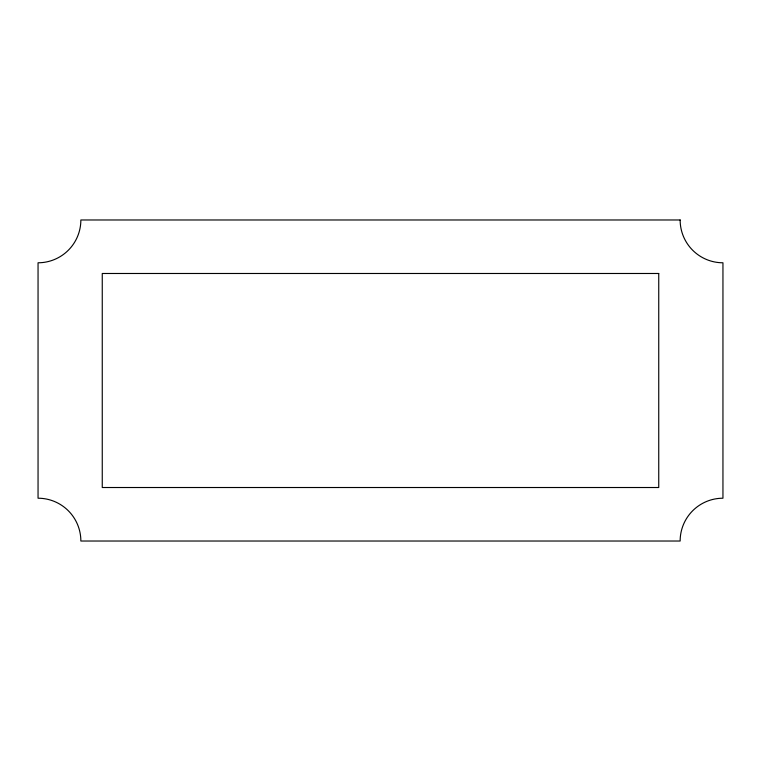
<?xml version="1.0" encoding="UTF-8"?>
<svg xmlns="http://www.w3.org/2000/svg" width="761" height="761" viewBox="0 0 761 761"><rect width="100%" height="100%" fill="white"/><g stroke="black" fill="none" stroke-linecap="round" stroke-linejoin="round"><path stroke-width="1.14" d="M680.144 219.977L80.856 219.977A42.806 42.806 0 0 1 38.05 262.783L38.05 498.217A42.806 42.806 0 0 1 80.856 541.023L680.144 541.023A42.806 42.806 0 0 1 722.95 498.217L722.95 262.783A42.806 42.806 0 0 1 680.144 219.977M658.741 273.484L102.259 273.484L102.259 487.516L658.741 487.516L658.741 273.484"/></g></svg>
